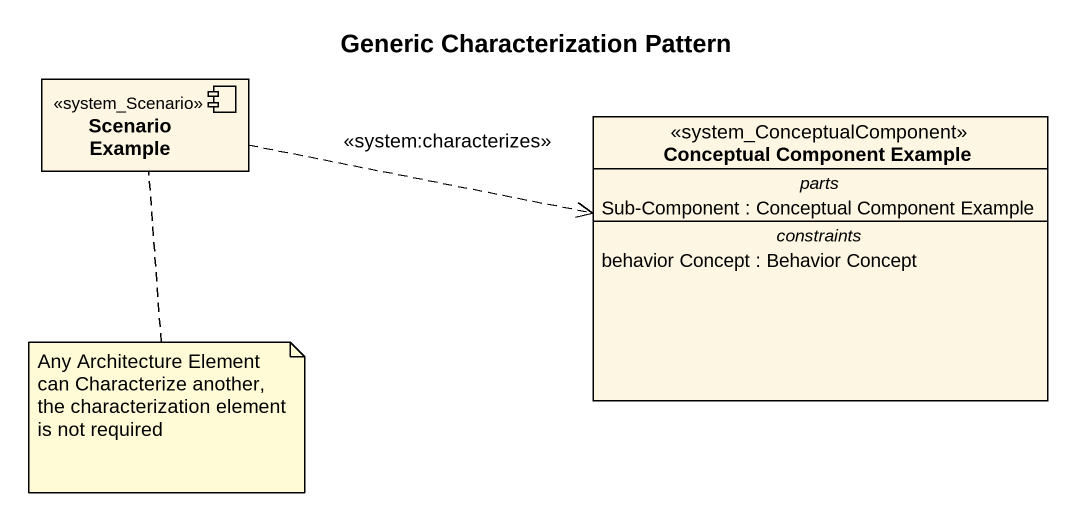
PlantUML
@startuml
title Generic Characterization Pattern
allowmixing
hide circle
hide empty members
component "Scenario Example" as Scenario_Example <<system_Scenario>>
class "Conceptual Component Example" as Conceptual_Component_Example <<system_ConceptualComponent>> {
  -- parts --
  Sub-Component : Conceptual Component Example
  -- constraints --
  behavior Concept : Behavior Concept
}
Scenario_Example .right.> Conceptual_Component_Example : <<system:characterizes>>
note bottom of Scenario_Example : Any Architecture Element can Characterize another, the characterization element is not required
@enduml
